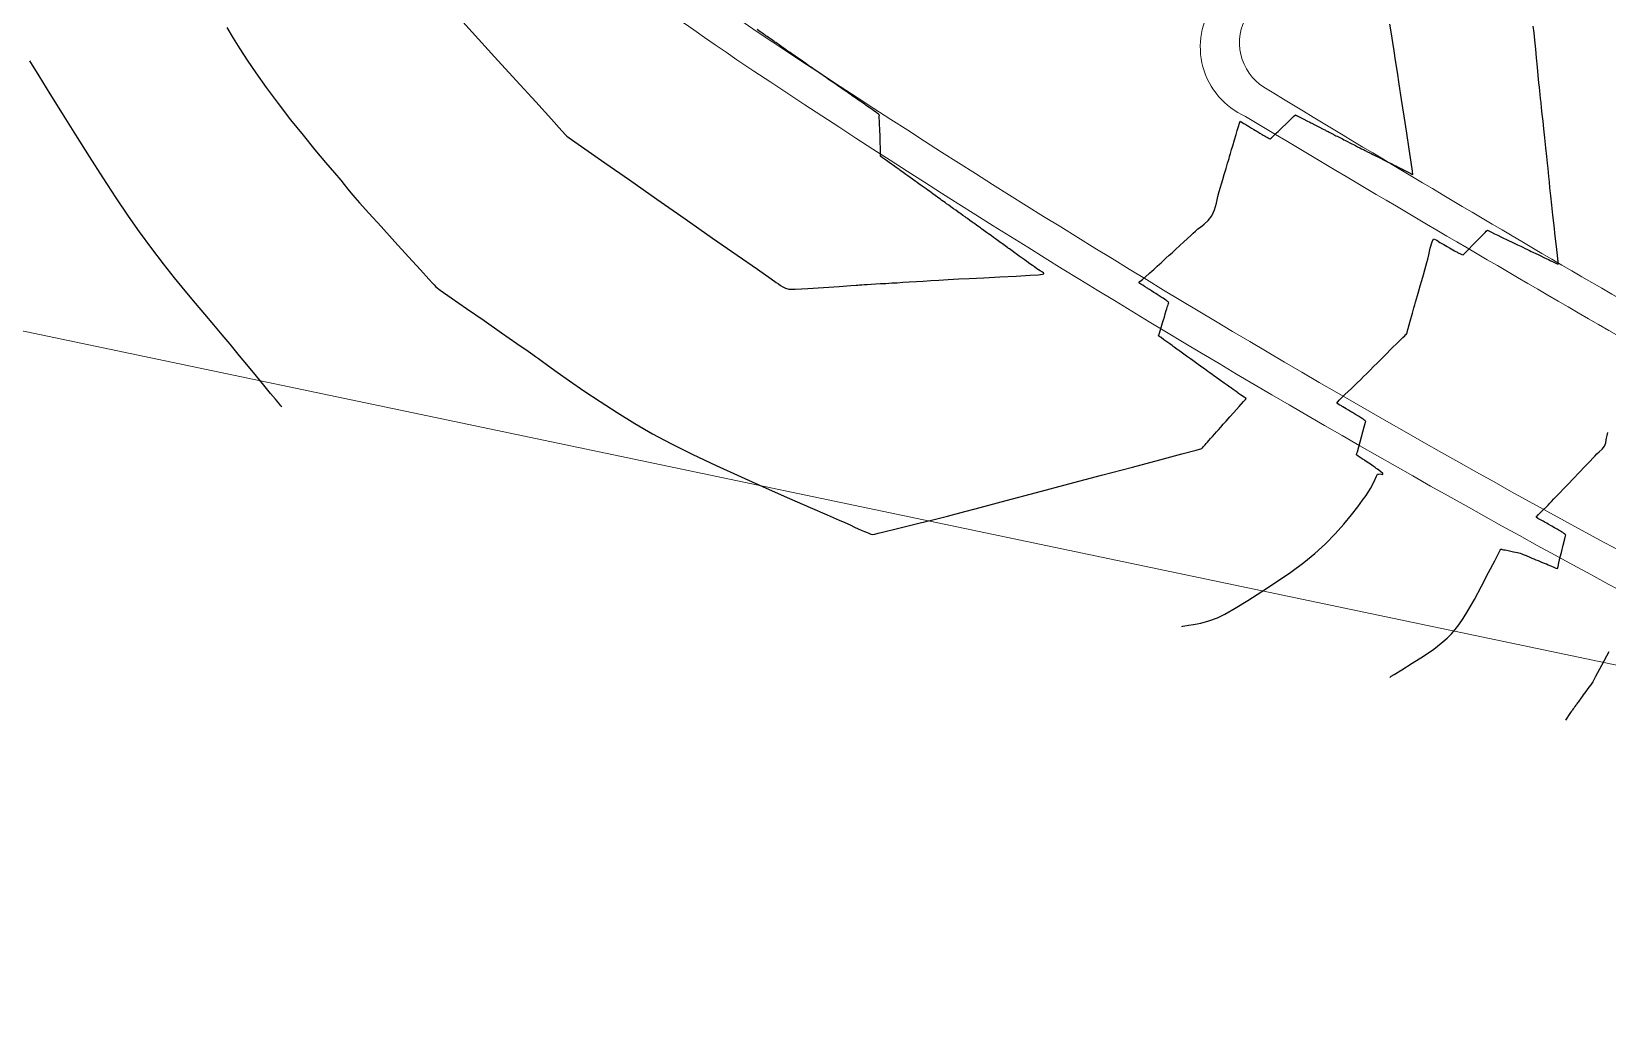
# Model space of a CAD drawing. Header units: millimetres. Extents: x 340454 to 342791, y 6993867 to 6995092.
# Drawn here: x 340823.5 to 340914.5, y 6994377 to 6994434.1 of the extents above; entities that cross this region are included whole.
import ezdxf

# ---------------------------------------------------------------- set-up
doc = ezdxf.new("R2010")
doc.units = ezdxf.units.MM
doc.header["$LTSCALE"] = 10
for name, color, linetype in [('T-HM-CURVA_INTERMEDIARIA', 45, 'Continuous'), ('T-HM-CURVA_MESTRA', 20, 'Continuous'), ('URB-Calçadas', 2, 'Continuous'), ('URB-Quadras', 3, 'Continuous')]:
    doc.layers.add(name, color=color, linetype=linetype)

msp = doc.modelspace()

# ---------------------------------------------------------------- linework, layer by layer
at = {"layer": 'T-HM-CURVA_INTERMEDIARIA', "color": 45, "linetype": 'Continuous', "lineweight": -3, "flags": 128}
for points, elevation in [([(340847.729, 6994435.477), (340848.978, 6994434.1), (340850.27, 6994432.677), (340851.518, 6994431.3), (340852.639, 6994430.065), (340853.546, 6994429.066), (340854.153, 6994428.396), (340854.376, 6994428.15), (340854.434, 6994428.087), (340854.715, 6994427.89), (340855.482, 6994427.354), (340856.629, 6994426.554), (340858.046, 6994425.565), (340859.628, 6994424.461), (340861.265, 6994423.319), (340862.851, 6994422.212), (340864.278, 6994421.216), (340865.439, 6994420.407), (340866.225, 6994419.859), (340866.529, 6994419.647), (340866.654, 6994419.56), (340866.782, 6994419.48), (340866.904, 6994419.405), (340867.06, 6994419.322), (340867.258, 6994419.26), (340867.618, 6994419.263), (340868.348, 6994419.301), (340869.257, 6994419.36), (340870.153, 6994419.422), (340870.842, 6994419.472), (340871.134, 6994419.493), (340871.237, 6994419.499), (340871.34, 6994419.506), (340871.462, 6994419.513), (340871.621, 6994419.523), (340871.773, 6994419.532), (340872, 6994419.545), (340872.276, 6994419.562), (340872.555, 6994419.579), (340872.846, 6994419.596), (340873.205, 6994419.618), (340873.512, 6994419.636), (340873.833, 6994419.656), (340874.195, 6994419.677), (340874.625, 6994419.703), (340875.016, 6994419.727), (340875.443, 6994419.752), (340875.918, 6994419.781), (340876.454, 6994419.813), (340877.062, 6994419.85), (340877.674, 6994419.882), (340878.506, 6994419.922), (340879.443, 6994419.966), (340880.373, 6994420.013), (340881.182, 6994420.06), (340881.664, 6994420.096), (340881.892, 6994420.122), (340881.967, 6994420.138), (340881.978, 6994420.146), (340881.98, 6994420.163), (340881.962, 6994420.198), (340881.896, 6994420.251), (340881.76, 6994420.327), (340881.57, 6994420.441), (340881.429, 6994420.543), (340881.316, 6994420.624), (340881.175, 6994420.727), (340880.995, 6994420.856), (340880.845, 6994420.965), (340880.78, 6994421.012), (340880.728, 6994421.049), (340880.558, 6994421.172), (340880.385, 6994421.297), (340880.316, 6994421.347), (340880.152, 6994421.465), (340879.985, 6994421.586), (340879.945, 6994421.615), (340879.904, 6994421.644), (340879.743, 6994421.761), (340879.58, 6994421.878), (340879.536, 6994421.91), (340879.491, 6994421.942), (340879.334, 6994422.055), (340879.176, 6994422.17), (340879.127, 6994422.204), (340879.079, 6994422.239), (340878.926, 6994422.349), (340878.772, 6994422.461), (340878.719, 6994422.499), (340878.667, 6994422.536), (340878.519, 6994422.643), (340878.369, 6994422.751), (340878.311, 6994422.792), (340878.254, 6994422.834), (340878.112, 6994422.936), (340877.966, 6994423.041), (340877.904, 6994423.086), (340877.842, 6994423.131), (340877.705, 6994423.229), (340877.565, 6994423.33), (340877.497, 6994423.379), (340877.429, 6994423.427), (340877.299, 6994423.521), (340877.164, 6994423.618), (340877.09, 6994423.671), (340877.017, 6994423.724), (340876.893, 6994423.813), (340876.765, 6994423.905), (340876.684, 6994423.963), (340876.604, 6994424.021), (340876.488, 6994424.104), (340876.366, 6994424.192), (340876.279, 6994424.255), (340876.192, 6994424.317), (340876.094, 6994424.387), (340876.003, 6994424.453), (340875.909, 6994424.52), (340875.842, 6994424.569), (340875.779, 6994424.614), (340875.7, 6994424.67), (340875.574, 6994424.761), (340875.465, 6994424.839), (340875.366, 6994424.91), (340875.273, 6994424.977), (340875.18, 6994425.044), (340875.062, 6994425.128), (340874.954, 6994425.206), (340874.871, 6994425.266), (340874.787, 6994425.325), (340874.66, 6994425.417), (340874.541, 6994425.502), (340874.469, 6994425.554), (340874.397, 6994425.605), (340874.259, 6994425.704), (340874.128, 6994425.798), (340874.069, 6994425.841), (340874.009, 6994425.883), (340873.859, 6994425.991), (340873.715, 6994426.094), (340873.669, 6994426.127), (340873.623, 6994426.16), (340873.46, 6994426.277), (340873.303, 6994426.389), (340873.241, 6994426.433), (340873.181, 6994426.476), (340873.047, 6994426.572), (340872.89, 6994426.685), (340872.663, 6994426.844), (340872.546, 6994426.931), (340872.544, 6994426.984), (340872.546, 6994427.039), (340872.543, 6994427.187), (340872.537, 6994427.467), (340872.532, 6994427.676), (340872.53, 6994427.819), (340872.526, 6994427.962), (340872.519, 6994428.148), (340872.509, 6994428.396), (340872.501, 6994428.565), (340872.496, 6994428.69), (340872.491, 6994428.814), (340872.482, 6994428.964), (340872.469, 6994429.157), (340872.463, 6994429.254), (340872.482, 6994429.305), (340872.426, 6994429.356), (340872.374, 6994429.396), (340872.308, 6994429.447), (340872.218, 6994429.513), (340872.139, 6994429.571), (340872.061, 6994429.627), (340871.999, 6994429.671), (340871.942, 6994429.712), (340871.898, 6994429.743), (340871.803, 6994429.81), (340871.702, 6994429.881), (340871.659, 6994429.911), (340871.616, 6994429.941), (340871.547, 6994429.989), (340871.484, 6994430.033), (340871.43, 6994430.07), (340871.367, 6994430.113), (340871.282, 6994430.172), (340871.192, 6994430.234), (340871.125, 6994430.281), (340871.073, 6994430.316), (340870.973, 6994430.385), (340870.792, 6994430.51), (340870.693, 6994430.578), (340870.651, 6994430.607), (340870.601, 6994430.641), (340870.507, 6994430.706), (340870.335, 6994430.825), (340870.235, 6994430.893), (340870.189, 6994430.925), (340870.143, 6994430.957), (340869.986, 6994431.065), (340869.819, 6994431.181), (340869.754, 6994431.225), (340869.689, 6994431.27), (340869.553, 6994431.365), (340869.403, 6994431.468), (340869.321, 6994431.525), (340869.239, 6994431.582), (340869.125, 6994431.66), (340868.988, 6994431.756), (340868.874, 6994431.835), (340868.77, 6994431.907), (340868.649, 6994431.991), (340868.572, 6994432.044), (340868.524, 6994432.077), (340868.473, 6994432.113), (340868.433, 6994432.14), (340868.388, 6994432.172), (340868.336, 6994432.208), (340868.288, 6994432.241), (340868.231, 6994432.281), (340868.157, 6994432.332), (340868.044, 6994432.411), (340867.906, 6994432.507), (340867.81, 6994432.574), (340867.742, 6994432.621), (340867.679, 6994432.665), (340867.617, 6994432.708), (340867.534, 6994432.766), (340867.42, 6994432.846), (340867.328, 6994432.91), (340867.277, 6994432.945), (340867.224, 6994432.982), (340867.167, 6994433.022), (340867.092, 6994433.074), (340867.005, 6994433.135), (340866.913, 6994433.199), (340866.864, 6994433.234), (340866.814, 6994433.269), (340866.692, 6994433.354), (340866.575, 6994433.436), (340866.499, 6994433.489), (340866.453, 6994433.521), (340866.405, 6994433.555), (340866.254, 6994433.661), (340866.085, 6994433.779), (340865.994, 6994433.843), (340865.929, 6994433.888), (340865.881, 6994433.922), (340865.777, 6994433.995), (340865.671, 6994434.069), (340865.602, 6994434.118), (340865.429, 6994434.24)], 726), ([(340889.945, 6994399.793), (340890.001, 6994399.807), (340890.121, 6994399.831), (340890.321, 6994399.865), (340890.619, 6994399.914), (340891.039, 6994399.994), (340891.5, 6994400.116), (340891.995, 6994400.3), (340892.419, 6994400.512), (340893.022, 6994400.853), (340893.755, 6994401.295), (340894.568, 6994401.808), (340895.411, 6994402.364), (340896.234, 6994402.935), (340896.987, 6994403.491), (340897.621, 6994404.005), (340898.234, 6994404.57), (340898.795, 6994405.145), (340899.297, 6994405.706), (340899.734, 6994406.23), (340900.098, 6994406.695), (340900.382, 6994407.078), (340900.579, 6994407.355), (340900.832, 6994407.76), (340901.044, 6994408.159), (340901.19, 6994408.464), (340901.246, 6994408.586), (340901.296, 6994408.587), (340901.375, 6994408.599), (340901.461, 6994408.58), (340901.543, 6994408.563), (340901.548, 6994408.62), (340901.411, 6994408.733), (340901.247, 6994408.865), (340901.171, 6994408.918), (340901.095, 6994408.969), (340900.99, 6994409.041), (340900.827, 6994409.153), (340900.636, 6994409.284), (340900.516, 6994409.366), (340900.462, 6994409.403), (340900.408, 6994409.441), (340900.304, 6994409.507), (340900.128, 6994409.622), (340900.028, 6994409.702), (340900.043, 6994409.788), (340900.076, 6994409.88), (340900.154, 6994410.163), (340900.314, 6994410.744), (340900.472, 6994411.317), (340900.544, 6994411.578), (340900.564, 6994411.632), (340900.509, 6994411.683), (340900.455, 6994411.723), (340900.409, 6994411.755), (340900.356, 6994411.791), (340900.312, 6994411.82), (340900.255, 6994411.856), (340900.205, 6994411.887), (340900.133, 6994411.932), (340899.969, 6994412.031), (340899.796, 6994412.137), (340899.737, 6994412.172), (340899.679, 6994412.208), (340899.572, 6994412.273), (340899.438, 6994412.354), (340899.326, 6994412.422), (340899.247, 6994412.471), (340899.201, 6994412.499), (340899.154, 6994412.527), (340899.019, 6994412.582), (340898.887, 6994412.69), (340899.02, 6994412.858), (340899.344, 6994413.175), (340899.733, 6994413.537), (340900.055, 6994413.843), (340900.269, 6994414.054), (340900.439, 6994414.222), (340900.603, 6994414.384), (340900.796, 6994414.575), (340901.032, 6994414.809), (340901.219, 6994414.995), (340901.454, 6994415.229), (340901.707, 6994415.481), (340902.056, 6994415.828), (340902.415, 6994416.185), (340902.695, 6994416.463), (340902.809, 6994416.577), (340902.85, 6994416.618), (340902.887, 6994416.652), (340902.927, 6994416.695), (340902.943, 6994416.747), (340902.957, 6994416.8), (340903.01, 6994416.99), (340903.128, 6994417.411), (340903.257, 6994417.871), (340903.344, 6994418.181), (340903.396, 6994418.365), (340903.438, 6994418.511), (340903.49, 6994418.695), (340903.55, 6994418.904), (340903.625, 6994419.17), (340903.709, 6994419.462), (340903.791, 6994419.752), (340903.887, 6994420.093), (340903.966, 6994420.373), (340904.027, 6994420.588), (340904.084, 6994420.791), (340904.142, 6994420.993), (340904.201, 6994421.246), (340904.289, 6994421.63), (340904.388, 6994421.988), (340904.477, 6994422.164), (340904.666, 6994422.095), (340904.835, 6994421.96), (340904.955, 6994421.892), (340905.062, 6994421.831), (340905.164, 6994421.774), (340905.265, 6994421.716), (340905.396, 6994421.642), (340905.579, 6994421.538), (340905.684, 6994421.479), (340905.755, 6994421.439), (340905.811, 6994421.408), (340905.865, 6994421.379), (340905.935, 6994421.342), (340905.984, 6994421.318), (340906.034, 6994421.293), (340906.107, 6994421.26), (340906.178, 6994421.237), (340906.217, 6994421.281), (340906.408, 6994421.473), (340906.826, 6994421.894), (340907.25, 6994422.32), (340907.457, 6994422.528), (340907.52, 6994422.603), (340907.586, 6994422.658), (340907.667, 6994422.63), (340907.813, 6994422.554), (340907.989, 6994422.463), (340908.182, 6994422.37), (340908.354, 6994422.287), (340908.434, 6994422.249), (340908.518, 6994422.208), (340908.693, 6994422.124), (340908.879, 6994422.034), (340908.945, 6994422.003), (340909.011, 6994421.971), (340909.158, 6994421.9), (340909.324, 6994421.821), (340909.416, 6994421.777), (340909.507, 6994421.733), (340909.626, 6994421.676), (340909.77, 6994421.607), (340909.896, 6994421.547), (340910.007, 6994421.494), (340910.111, 6994421.444), (340910.215, 6994421.395), (340910.375, 6994421.319), (340910.511, 6994421.254), (340910.586, 6994421.218), (340910.661, 6994421.182), (340910.849, 6994421.093), (340911.02, 6994421.012), (340911.107, 6994420.97), (340911.216, 6994420.919), (340911.413, 6994420.825), (340911.534, 6994420.768), (340911.61, 6994420.726), (340911.674, 6994420.702), (340911.664, 6994420.842), (340911.625, 6994421.204), (340911.568, 6994421.719), (340911.5, 6994422.316), (340911.433, 6994422.926), (340911.368, 6994423.522), (340911.305, 6994424.105), (340911.247, 6994424.642), (340911.197, 6994425.103), (340911.16, 6994425.455), (340911.129, 6994425.759), (340911.106, 6994425.995), (340911.083, 6994426.232), (340911.052, 6994426.536), (340911.013, 6994426.915), (340910.958, 6994427.424), (340910.898, 6994427.986), (340910.841, 6994428.521), (340910.795, 6994428.951), (340910.751, 6994429.365), (340910.713, 6994429.725), (340910.681, 6994430.028), (340910.655, 6994430.272), (340910.63, 6994430.501), (340910.611, 6994430.682), (340910.587, 6994430.911), (340910.561, 6994431.174), (340910.521, 6994431.582), (340910.473, 6994432.078), (340910.421, 6994432.607), (340910.371, 6994433.11), (340910.318, 6994433.627), (340910.274, 6994434.047), (340910.232, 6994434.441)], 724), ([(340837.98, 6994412.462), (340837.923, 6994412.532), (340837.803, 6994412.678), (340837.61, 6994412.911), (340837.331, 6994413.249), (340836.944, 6994413.716), (340836.518, 6994414.232), (340836.051, 6994414.798), (340835.546, 6994415.415), (340835.002, 6994416.081), (340834.547, 6994416.629), (340834.06, 6994417.204), (340833.542, 6994417.812), (340832.991, 6994418.461), (340832.409, 6994419.157), (340831.797, 6994419.908), (340831.153, 6994420.72), (340830.479, 6994421.602), (340829.776, 6994422.56), (340829.14, 6994423.467), (340828.428, 6994424.527), (340827.665, 6994425.694), (340826.876, 6994426.923), (340826.086, 6994428.169), (340825.321, 6994429.389), (340824.607, 6994430.537), (340823.968, 6994431.568), (340823.432, 6994432.437)], 724), ([(340901.95, 6994396.867), (340901.953, 6994396.869), (340901.969, 6994396.879), (340902.002, 6994396.901), (340902.035, 6994396.923), (340902.209, 6994397.028), (340902.648, 6994397.297), (340903.245, 6994397.67), (340903.895, 6994398.089), (340904.49, 6994398.494), (340904.924, 6994398.826), (340905.253, 6994399.12), (340905.505, 6994399.369), (340905.718, 6994399.614), (340905.933, 6994399.897), (340906.19, 6994400.259), (340906.461, 6994400.698), (340906.83, 6994401.354), (340907.244, 6994402.124), (340907.654, 6994402.903), (340908.01, 6994403.588), (340908.222, 6994403.999), (340908.321, 6994404.192), (340908.353, 6994404.254), (340908.358, 6994404.262), (340908.368, 6994404.262), (340908.408, 6994404.253), (340908.439, 6994404.245), (340908.52, 6994404.227), (340908.603, 6994404.21), (340908.774, 6994404.176), (340909.098, 6994404.11), (340909.321, 6994404.062), (340909.474, 6994404.018), (340909.57, 6994403.988), (340909.655, 6994403.952), (340909.824, 6994403.882), (340910.042, 6994403.792), (340910.156, 6994403.744), (340910.271, 6994403.697), (340910.389, 6994403.648), (340910.514, 6994403.596), (340910.71, 6994403.515), (340910.859, 6994403.454), (340910.922, 6994403.428), (340910.986, 6994403.401), (340911.098, 6994403.355), (340911.293, 6994403.275), (340911.428, 6994403.219), (340911.535, 6994403.163), (340911.626, 6994403.138), (340911.667, 6994403.258), (340911.71, 6994403.477), (340911.752, 6994403.647), (340911.794, 6994403.819), (340911.857, 6994404.072), (340911.957, 6994404.479), (340912.051, 6994404.858), (340912.093, 6994405.026), (340912.115, 6994405.074), (340912.062, 6994405.126), (340912, 6994405.17), (340911.934, 6994405.213), (340911.855, 6994405.262), (340911.812, 6994405.288), (340911.768, 6994405.315), (340911.721, 6994405.342), (340911.673, 6994405.37), (340911.602, 6994405.41), (340911.536, 6994405.448), (340911.463, 6994405.49), (340911.295, 6994405.586), (340911.097, 6994405.699), (340911.008, 6994405.75), (340910.919, 6994405.801), (340910.807, 6994405.866), (340910.658, 6994405.951), (340910.501, 6994406.018), (340910.408, 6994406.095), (340910.537, 6994406.263), (340910.801, 6994406.519), (340910.987, 6994406.696), (340911.087, 6994406.8), (340911.187, 6994406.905), (340911.287, 6994407.009), (340911.427, 6994407.156), (340911.598, 6994407.334), (340911.764, 6994407.508), (340911.984, 6994407.736), (340912.249, 6994408.012), (340912.55, 6994408.326), (340912.89, 6994408.682), (340913.235, 6994409.044), (340913.52, 6994409.343), (340913.68, 6994409.51), (340913.795, 6994409.63), (340913.91, 6994409.75), (340914.045, 6994409.876), (340914.209, 6994410.032), (340914.342, 6994410.204), (340914.412, 6994410.391), (340914.444, 6994410.562), (340914.455, 6994410.655), (340914.475, 6994410.733), (340914.495, 6994410.811), (340914.538, 6994410.982)], 723), ([(340914.6, 6994398.327), (340914.173, 6994397.536), (340913.831, 6994396.906), (340913.666, 6994396.609), (340913.546, 6994396.436), (340913.441, 6994396.296), (340913.343, 6994396.159), (340913.264, 6994396.049), (340913.187, 6994395.942), (340913.121, 6994395.851), (340913.059, 6994395.764), (340913.004, 6994395.687), (340912.952, 6994395.616), (340912.905, 6994395.551), (340912.862, 6994395.49), (340912.822, 6994395.434), (340912.785, 6994395.383), (340912.75, 6994395.335), (340912.718, 6994395.29), (340912.688, 6994395.248), (340912.633, 6994395.172), (340912.585, 6994395.105), (340912.542, 6994395.045), (340912.503, 6994394.991), (340912.469, 6994394.943), (340912.437, 6994394.899), (340912.383, 6994394.824), (340912.273, 6994394.664), (340912.16, 6994394.498), (340912.122, 6994394.443), (340912.089, 6994394.395)], 722)]:
    msp.add_lwpolyline(points, dxfattribs=dict(at, elevation=elevation))
at = {"layer": 'T-HM-CURVA_MESTRA', "color": 20, "linetype": 'Continuous', "lineweight": -3, "elevation": 725, "flags": 128}
msp.add_lwpolyline([(340834.802, 6994434.361), (340835.176, 6994433.743), (340835.558, 6994433.13), (340835.979, 6994432.48), (340836.474, 6994431.752), (340837.074, 6994430.903), (340837.765, 6994429.971), (340838.488, 6994429.039), (340839.209, 6994428.14), (340839.893, 6994427.309), (340840.508, 6994426.577), (340841.017, 6994425.977), (340841.389, 6994425.543), (340841.588, 6994425.307), (340841.804, 6994425.035), (340841.974, 6994424.819), (340842.197, 6994424.552), (340842.466, 6994424.25), (340843.003, 6994423.655), (340843.716, 6994422.87), (340844.511, 6994421.994), (340845.297, 6994421.13), (340845.981, 6994420.378), (340846.471, 6994419.84), (340846.674, 6994419.616), (340846.77, 6994419.503), (340846.873, 6994419.398), (340847.133, 6994419.211), (340847.766, 6994418.768), (340848.649, 6994418.151), (340849.657, 6994417.449), (340850.668, 6994416.745), (340851.558, 6994416.126), (340852.203, 6994415.678), (340852.48, 6994415.485), (340852.636, 6994415.375), (340852.793, 6994415.266), (340852.956, 6994415.148), (340853.33, 6994414.875), (340853.887, 6994414.474), (340854.596, 6994413.973), (340855.428, 6994413.399), (340856.354, 6994412.779), (340857.343, 6994412.14), (340858.366, 6994411.51), (340859.393, 6994410.916), (340860.436, 6994410.364), (340861.682, 6994409.748), (340863.062, 6994409.094), (340864.503, 6994408.431), (340865.936, 6994407.786), (340867.289, 6994407.186), (340868.493, 6994406.659), (340869.476, 6994406.232), (340870.167, 6994405.933), (340870.496, 6994405.789), (340870.79, 6994405.653), (340871.045, 6994405.534), (340871.26, 6994405.434), (340871.431, 6994405.357), (340871.621, 6994405.276), (340871.778, 6994405.21), (340871.881, 6994405.171), (340871.993, 6994405.13), (340872.106, 6994405.106), (340872.226, 6994405.127), (340872.419, 6994405.178), (340872.653, 6994405.239), (340872.9, 6994405.299), (340873.365, 6994405.411), (340873.998, 6994405.565), (340874.75, 6994405.75), (340875.57, 6994405.954), (340876.41, 6994406.166), (340877.126, 6994406.353), (340878.295, 6994406.661), (340879.806, 6994407.06), (340881.551, 6994407.523), (340883.419, 6994408.019), (340885.302, 6994408.519), (340887.088, 6994408.994), (340888.67, 6994409.416), (340889.937, 6994409.754), (340890.779, 6994409.979), (340891.088, 6994410.063), (340891.134, 6994410.108), (340891.177, 6994410.158), (340891.229, 6994410.215), (340891.287, 6994410.281), (340891.35, 6994410.353), (340891.424, 6994410.436), (340891.504, 6994410.526), (340891.603, 6994410.637), (340891.707, 6994410.755), (340891.843, 6994410.908), (340891.946, 6994411.024), (340892.053, 6994411.144), (340892.185, 6994411.293), (340892.336, 6994411.464), (340892.503, 6994411.652), (340892.708, 6994411.884), (340892.947, 6994412.153), (340893.246, 6994412.49), (340893.502, 6994412.778), (340893.612, 6994412.902), (340893.649, 6994412.944), (340893.539, 6994413.023), (340893.334, 6994413.168), (340893.221, 6994413.247), (340893.168, 6994413.285), (340893.075, 6994413.351), (340892.906, 6994413.471), (340892.806, 6994413.543), (340892.755, 6994413.579), (340892.705, 6994413.615), (340892.555, 6994413.722), (340892.391, 6994413.838), (340892.319, 6994413.89), (340892.246, 6994413.942), (340892.12, 6994414.032), (340891.977, 6994414.134), (340891.884, 6994414.201), (340891.79, 6994414.268), (340891.686, 6994414.343), (340891.563, 6994414.431), (340891.441, 6994414.518), (340891.338, 6994414.592), (340891.244, 6994414.66), (340891.149, 6994414.728), (340891.012, 6994414.827), (340890.889, 6994414.915), (340890.813, 6994414.97), (340890.736, 6994415.025), (340890.584, 6994415.135), (340890.442, 6994415.237), (340890.381, 6994415.281), (340890.323, 6994415.323), (340890.272, 6994415.36), (340890.22, 6994415.397), (340890.063, 6994415.511), (340889.91, 6994415.621), (340889.832, 6994415.678), (340889.663, 6994415.8), (340889.498, 6994415.919), (340889.444, 6994415.959), (340889.384, 6994416.002), (340889.248, 6994416.1), (340889.086, 6994416.218), (340888.911, 6994416.346), (340888.749, 6994416.463), (340888.674, 6994416.517), (340888.605, 6994416.568), (340888.652, 6994416.731), (340888.751, 6994417.054), (340888.83, 6994417.313), (340888.882, 6994417.483), (340888.934, 6994417.654), (340888.989, 6994417.838), (340889.047, 6994418.028), (340889.078, 6994418.132), (340889.101, 6994418.206), (340889.123, 6994418.281), (340889.149, 6994418.366), (340889.168, 6994418.431), (340889.191, 6994418.482), (340889.144, 6994418.53), (340889.081, 6994418.58), (340889.016, 6994418.628), (340888.939, 6994418.681), (340888.858, 6994418.735), (340888.81, 6994418.767), (340888.758, 6994418.801), (340888.634, 6994418.88), (340888.515, 6994418.957), (340888.433, 6994419.009), (340888.331, 6994419.075), (340888.196, 6994419.163), (340888.083, 6994419.235), (340888.008, 6994419.283), (340887.954, 6994419.318), (340887.908, 6994419.347), (340887.861, 6994419.378), (340887.792, 6994419.422), (340887.693, 6994419.486), (340887.583, 6994419.557), (340887.516, 6994419.595), (340887.465, 6994419.634), (340887.525, 6994419.695), (340887.671, 6994419.822), (340887.845, 6994419.975), (340888.074, 6994420.182), (340888.342, 6994420.423), (340888.518, 6994420.583), (340888.645, 6994420.697), (340888.74, 6994420.784), (340888.82, 6994420.857), (340888.9, 6994420.931), (340889.023, 6994421.042), (340889.216, 6994421.218), (340889.377, 6994421.364), (340889.58, 6994421.55), (340889.829, 6994421.778), (340890.047, 6994421.979), (340890.272, 6994422.186), (340890.468, 6994422.366), (340890.601, 6994422.489), (340890.737, 6994422.614), (340890.872, 6994422.74), (340891.013, 6994422.847), (340891.226, 6994423.006), (340891.462, 6994423.219), (340891.676, 6994423.489), (340891.834, 6994423.834), (340891.946, 6994424.226), (340892.029, 6994424.601), (340892.099, 6994424.894), (340892.173, 6994425.141), (340892.232, 6994425.338), (340892.306, 6994425.585), (340892.393, 6994425.878), (340892.497, 6994426.228), (340892.588, 6994426.534), (340892.636, 6994426.695), (340892.669, 6994426.81), (340892.703, 6994426.924), (340892.75, 6994427.081), (340892.818, 6994427.312), (340892.886, 6994427.541), (340892.986, 6994427.88), (340893.078, 6994428.191), (340893.121, 6994428.337), (340893.142, 6994428.409), (340893.159, 6994428.468), (340893.177, 6994428.53), (340893.207, 6994428.642), (340893.264, 6994428.845), (340893.302, 6994428.957), (340893.358, 6994428.928), (340893.42, 6994428.885), (340893.53, 6994428.819), (340893.628, 6994428.76), (340893.697, 6994428.718), (340893.746, 6994428.688), (340893.791, 6994428.661), (340893.843, 6994428.629), (340893.964, 6994428.556), (340894.105, 6994428.472), (340894.186, 6994428.423), (340894.267, 6994428.374), (340894.438, 6994428.27), (340894.59, 6994428.179), (340894.64, 6994428.15), (340894.685, 6994428.123), (340894.759, 6994428.081), (340894.807, 6994428.054), (340894.854, 6994428.028), (340894.924, 6994427.992), (340894.982, 6994427.964), (340895.033, 6994427.944), (340895.094, 6994427.982), (340895.187, 6994428.07), (340895.32, 6994428.196), (340895.409, 6994428.28), (340895.497, 6994428.365), (340895.594, 6994428.457), (340895.75, 6994428.605), (340895.939, 6994428.785), (340896.17, 6994429.007), (340896.395, 6994429.224), (340896.5, 6994429.322), (340896.571, 6994429.285), (340896.641, 6994429.249), (340896.796, 6994429.169), (340896.981, 6994429.074), (340897.168, 6994428.977), (340897.326, 6994428.896), (340897.395, 6994428.86), (340897.452, 6994428.831), (340897.63, 6994428.74), (340897.812, 6994428.646), (340897.892, 6994428.605), (340898.059, 6994428.52), (340898.23, 6994428.432), (340898.281, 6994428.406), (340898.331, 6994428.38), (340898.387, 6994428.352), (340898.445, 6994428.322), (340898.604, 6994428.241), (340898.771, 6994428.155), (340898.842, 6994428.119), (340898.913, 6994428.083), (340899.057, 6994428.009), (340899.211, 6994427.931), (340899.296, 6994427.888), (340899.382, 6994427.844), (340899.51, 6994427.779), (340899.651, 6994427.707), (340899.751, 6994427.656), (340899.851, 6994427.606), (340899.964, 6994427.548), (340900.091, 6994427.484), (340900.21, 6994427.423), (340900.321, 6994427.368), (340900.426, 6994427.314), (340900.532, 6994427.261), (340900.668, 6994427.192), (340900.791, 6994427.13), (340900.882, 6994427.084), (340900.972, 6994427.039), (340901.123, 6994426.963), (340901.262, 6994426.893), (340901.337, 6994426.855), (340901.413, 6994426.817), (340901.578, 6994426.734), (340901.733, 6994426.656), (340901.794, 6994426.625), (340901.854, 6994426.595), (340902.036, 6994426.504), (340902.21, 6994426.417), (340902.295, 6994426.374), (340902.401, 6994426.321), (340902.587, 6994426.228), (340902.688, 6994426.178), (340902.737, 6994426.153), (340902.846, 6994426.099), (340903.049, 6994425.998), (340903.169, 6994425.938), (340903.23, 6994425.904), (340903.283, 6994425.881), (340903.256, 6994426.074), (340903.179, 6994426.59), (340903.065, 6994427.346), (340902.926, 6994428.257), (340902.776, 6994429.24), (340902.627, 6994430.211), (340902.494, 6994431.085), (340902.388, 6994431.778), (340902.283, 6994432.459), (340902.196, 6994433.012), (340902.118, 6994433.502), (340902.042, 6994433.992), (340901.96, 6994434.546)], dxfattribs=at)
at = {"layer": 'URB-Calçadas', "lineweight": 0}
msp.add_lwpolyline([(340929.496, 6994396.689, -0.029779), (340865.372, 6994434.155, -0.026388), (340826.497, 6994464.235, -1.542163), (340826.317, 6994478.992, 0.029546), (340871.668, 6994443.175, 0.427498), (340881.59, 6994445.171), (340908.36, 6994487.468, 0.399537), (340906.482, 6994496.93, -0.090947), (340799.111, 6994606.609, 0.475649)], format="xyb", dxfattribs=at)
msp.add_lwpolyline([(340931.028, 6994407.503, -0.007007), (340893.617, 6994429.231, -0.475026), (340891.826, 6994435.796), (340920.841, 6994481.858, -0.415541), (340927.755, 6994483.412), (341078.243, 6994387.666, -0.692678), (341072.464, 6994377.064)], format="xyb", close=True, dxfattribs=at)
at = {"layer": 'URB-Quadras', "color": 252, "lineweight": 0}
for points in [[(340931.624, 6994409.421, -0.010388), (340894.679, 6994430.926, -0.415083), (340893.732, 6994435.068), (340922.533, 6994480.792, -0.415541), (340926.682, 6994481.724), (341077.108, 6994386.017, -0.666856), (341072.805, 6994379.254), (341072.805, 6994379.254), (341072.805, 6994379.254)], [(340826.095, 6994461.944, -0.327735), (340814.815, 6994465.844), (340802.214, 6994421.369), (340804.521, 6994420.714), (340929.178, 6994394.608, -0.030049), (340864.248, 6994432.501, -0.02576)]]:
    msp.add_lwpolyline(points, format="xyb", close=True, dxfattribs=at)

doc.saveas('drawing.dxf')
